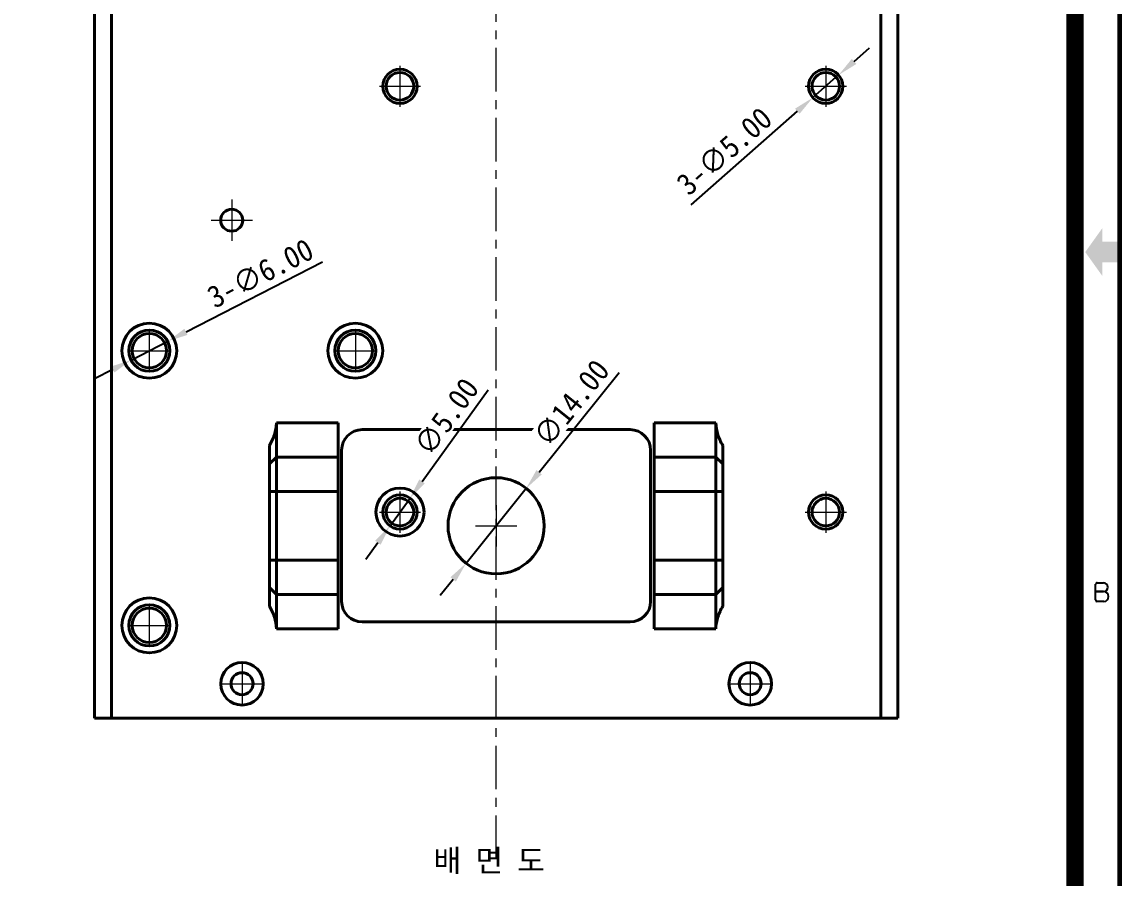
# Model space of a CAD drawing. Header units: millimetres. Extents: x 20 to 594, y 20 to 419.
# Drawn here: x 434.2 to 594.4, y 127.6 to 252.3 of the extents above; entities that cross this region are included whole.
import ezdxf

# ---------------------------------------------------------------- set-up
doc = ezdxf.new("R2010")
doc.units = ezdxf.units.MM
doc.linetypes.add('CENTERX2', pattern=[20.32, 12.7, -2.54, 2.54, -2.54])
doc.layers.get('0').update_dxf_attribs({"color": 6})
for name, color, linetype, lineweight in [('CENTER', 1, 'CENTERX2', 9), ('DIM', 2, 'Continuous', 9), ('OUTLINE', 3, 'Continuous', 40)]:
    doc.layers.add(name, color=color, linetype=linetype, lineweight=lineweight)
doc.styles.get("Standard").update_dxf_attribs({"font": '', "height": 3.2})
doc.styles.get('Standard').set_extended_font_data('GulimChe')
doc.dimstyles.new('척도 1배 - (x.xx)', dxfattribs={"dimtxt": 3.2, "dimasz": 3, "dimexe": 1.5, "dimexo": 1.5, "dimgap": 1, "dimtad": 1, "dimzin": 0, "dimdsep": 46, "dimtxsty": 'Standard', "dimcen": 0, "dimclrd": 2, "dimclre": 2, "dimclrt": 2, "dimadec": 0, "dimazin": 0, "dimtfac": 0.75, "dimtmove": 0, "dimatfit": 0, "dimfxl": 1, "dimtfill": 1, "dimtolj": 1, "dimtzin": 0, "dimarcsym": 0})

# ---------------------------------------------------------------- blocks, each defined once
blk = doc.blocks.new('A-2_규격도면_동인광학')
blk.add_hatch(color=256).paths.add_polyline_path([(574, 197.3), (574, 200.3), (571.5, 200.3), (571.5, 202.3), (569, 198.8), (571.5, 195.3), (571.5, 197.3)])
for p, q in [((570.74, 150.63), (571.64, 150.63)), ((570.51, 148.14), (570.51, 150.42)), ((570.51, 149.35), (571.64, 149.35)), ((571.64, 149.35), (570.51, 149.35)), ((571.64, 149.35), (571.66, 149.35)), ((571.71, 147.9), (570.75, 147.9))]:
    blk.add_line(p, q)
for points, const_width in [([(0, 0), (0, 398.86), (574, 398.86), (574, 0)], 0.7), ([(21.5, 6.5), (21.5, 392.36), (567.5, 392.36), (567.5, 6.5)], 2.5)]:
    blk.add_lwpolyline(points, close=True, dxfattribs=dict(const_width=const_width))
for centre, radius, start, end in [((570.72, 150.42), 0.211, 84.2384, 180), ((571.64, 149.99), 0.638, 270, 90), ((571.66, 148.63), 0.727, 273.6048, 90), ((570.75, 148.15), 0.249, 181.3239, 270)]:
    blk.add_arc(centre, radius, start, end)
blk = doc.blocks.new('*D112')
at = {"layer": 'Defpoints', "color": 0, "ltscale": 0.5, "transparency": 16777216}
for p in [(455.38, 205.81), (450.04, 203.07)]:
    blk.add_point(p, dxfattribs=at)
at = {"layer": 'DIM', "color": 2, "lineweight": -2, "ltscale": 0.5, "transparency": 16777216}
for p, q in [((458.05, 207.18), (477.93, 217.39)), ((450.04, 203.07), (455.38, 205.81)), ((447.37, 201.7), (444.7, 200.33))]:
    blk.add_line(p, q, dxfattribs=at)
at = {"layer": 'DIM', "color": 2, "ltscale": 0.5, "transparency": 16777216}
for points in [[(457.82, 207.63), (458.27, 206.74), (455.38, 205.81)], [(447.14, 202.14), (447.6, 201.25), (450.04, 203.07)]]:
    blk.add_solid(points, dxfattribs=at)
at = {"layer": 'DIM', "color": 2, "ltscale": 0.5, "transparency": 16777216, "insert": (468.87, 215.71), "char_height": 3.2, "attachment_point": 5, "rotation": 27.1869, "bg_fill": 3, "box_fill_scale": 1.1, "bg_fill_color": 256, "bg_fill_true_color": 13158600, "bg_fill_transparency": 0}
blk.add_mtext('\\A1;3-∅6.00', dxfattribs=at)
blk = doc.blocks.new('*D113')
at = {"layer": 'Defpoints', "color": 0, "ltscale": 0.5, "transparency": 16777216}
for p in [(490.67, 182.97), (487.74, 178.91)]:
    blk.add_point(p, dxfattribs=at)
at = {"layer": 'DIM', "color": 2, "lineweight": -2, "ltscale": 0.5, "transparency": 16777216}
for p, q in [((492.43, 185.4), (502.06, 198.74)), ((487.74, 178.91), (490.67, 182.97)), ((485.99, 176.48), (484.23, 174.05))]:
    blk.add_line(p, q, dxfattribs=at)
at = {"layer": 'DIM', "color": 2, "ltscale": 0.5, "transparency": 16777216}
for points in [[(492.02, 185.69), (492.83, 185.11), (490.67, 182.97)], [(485.58, 176.77), (486.39, 176.19), (487.74, 178.91)]]:
    blk.add_solid(points, dxfattribs=at)
at = {"layer": 'DIM', "color": 2, "ltscale": 0.5, "transparency": 16777216, "insert": (495.98, 194.83), "char_height": 3.2, "attachment_point": 5, "rotation": 54.1752, "bg_fill": 3, "box_fill_scale": 1.1, "bg_fill_color": 256, "bg_fill_true_color": 13158600, "bg_fill_transparency": 0}
blk.add_mtext('\\A1;∅5.00', dxfattribs=at)
blk = doc.blocks.new('*D114')
at = {"layer": 'Defpoints', "color": 0, "ltscale": 0.5, "transparency": 16777216}
for p in [(507.59, 184.4), (498.83, 173.48)]:
    blk.add_point(p, dxfattribs=at)
at = {"layer": 'DIM', "color": 2, "lineweight": -2, "ltscale": 0.5, "transparency": 16777216}
for p, q in [((509.47, 186.74), (521.13, 201.27)), ((498.83, 173.48), (507.59, 184.4)), ((496.95, 171.14), (495.07, 168.8))]:
    blk.add_line(p, q, dxfattribs=at)
at = {"layer": 'DIM', "color": 2, "ltscale": 0.5, "transparency": 16777216}
for points in [[(509.08, 187.05), (509.86, 186.43), (507.59, 184.4)], [(496.56, 171.45), (497.34, 170.83), (498.83, 173.48)]]:
    blk.add_solid(points, dxfattribs=at)
at = {"layer": 'DIM', "color": 2, "ltscale": 0.5, "transparency": 16777216, "insert": (514.17, 196.83), "char_height": 3.2, "attachment_point": 5, "rotation": 51.2603, "bg_fill": 3, "box_fill_scale": 1.1, "bg_fill_color": 256, "bg_fill_true_color": 13158600, "bg_fill_transparency": 0}
blk.add_mtext('\\A1;∅14.00', dxfattribs=at)
blk = doc.blocks.new('*D115')
at = {"layer": 'Defpoints', "color": 0, "ltscale": 0.5, "transparency": 16777216}
for p in [(553.09, 244.59), (549.33, 241.29)]:
    blk.add_point(p, dxfattribs=at)
at = {"layer": 'DIM', "color": 2, "lineweight": -2, "ltscale": 0.5, "transparency": 16777216}
for p, q in [((555.34, 246.56), (557.6, 248.54)), ((553.09, 244.59), (549.33, 241.29)), ((547.07, 239.31), (531.54, 225.69))]:
    blk.add_line(p, q, dxfattribs=at)
at = {"layer": 'DIM', "color": 2, "ltscale": 0.5, "transparency": 16777216}
for points in [[(555.01, 246.94), (555.67, 246.19), (553.09, 244.59)], [(546.74, 239.69), (547.4, 238.94), (549.33, 241.29)]]:
    blk.add_solid(points, dxfattribs=at)
at = {"layer": 'DIM', "color": 2, "ltscale": 0.5, "transparency": 16777216, "insert": (536.44, 233.5), "char_height": 3.2, "attachment_point": 5, "rotation": 41.2392, "bg_fill": 3, "box_fill_scale": 1.1, "bg_fill_color": 256, "bg_fill_true_color": 13158600, "bg_fill_transparency": 0}
blk.add_mtext('\\A1;3-∅5.00', dxfattribs=at)

msp = doc.modelspace()

# ---------------------------------------------------------------- linework, layer by layer
at = {"layer": 'CENTER', "ltscale": 0.5}
for p, q in [((503.208, 130.411), (503.208, 269.939)), ((489.208, 245.939), (489.208, 239.939)), ((551.208, 245.939), (551.208, 239.939)), ((486.208, 242.939), (492.208, 242.939)), ((548.208, 242.939), (554.208, 242.939)), ((464.708, 226.439), (464.708, 220.439)), ((461.708, 223.439), (467.708, 223.439)), ((452.708, 207.439), (452.708, 201.439)), ((482.708, 207.439), (482.708, 201.439)), ((449.708, 204.439), (455.708, 204.439)), ((479.708, 204.439), (485.708, 204.439)), ((489.208, 183.939), (489.208, 177.939)), ((551.208, 183.939), (551.208, 177.939)), ((503.208, 181.939), (503.208, 175.939)), ((486.208, 180.939), (492.208, 180.939)), ((548.208, 180.939), (554.208, 180.939)), ((500.208, 178.939), (506.208, 178.939)), ((452.708, 167.439), (452.708, 161.439)), ((449.708, 164.439), (455.708, 164.439)), ((466.208, 158.939), (466.208, 152.939)), ((540.208, 158.939), (540.208, 152.939)), ((463.208, 155.939), (469.208, 155.939)), ((537.208, 155.939), (543.208, 155.939))]:
    msp.add_line(p, q, dxfattribs=at)
at = {"layer": 'OUTLINE'}
for p, q in [((447.208, 288.939), (447.208, 150.939)), ((559.208, 288.939), (559.208, 150.939)), ((444.708, 286.939), (444.708, 150.939)), ((561.708, 286.939), (561.708, 150.939)), ((471.208, 193.939), (471.208, 188.939)), ((471.208, 193.939), (480.208, 193.939)), ((480.208, 193.939), (480.208, 188.939)), ((526.208, 193.939), (535.208, 193.939)), ((526.208, 188.939), (526.208, 193.939)), ((535.208, 188.939), (535.208, 193.939)), ((522.708, 192.939), (483.708, 192.939)), ((470.208, 187.939), (470.208, 190.622)), ((536.208, 190.622), (536.208, 187.939)), ((480.708, 189.939), (480.708, 167.939)), ((525.708, 167.939), (525.708, 189.939)), ((470.208, 187.939), (471.208, 188.939)), ((470.208, 183.939), (470.208, 187.939)), ((471.208, 188.939), (471.208, 183.939)), ((471.208, 188.939), (480.208, 188.939)), ((480.208, 188.939), (480.208, 183.939)), ((526.208, 183.939), (526.208, 188.939)), ((526.208, 188.939), (535.208, 188.939)), ((535.208, 183.939), (535.208, 188.939)), ((535.208, 188.939), (536.208, 187.939)), ((536.208, 187.939), (536.208, 183.939)), ((470.208, 173.939), (470.208, 183.939)), ((470.208, 183.939), (471.208, 183.939)), ((480.208, 183.939), (471.208, 183.939)), ((471.208, 183.939), (471.208, 173.939)), ((480.208, 173.939), (480.208, 183.939)), ((526.208, 183.939), (526.208, 173.939)), ((535.208, 183.939), (526.208, 183.939)), ((535.208, 183.939), (536.208, 183.939)), ((535.208, 173.939), (535.208, 183.939)), ((536.208, 183.939), (536.208, 173.939)), ((470.208, 173.939), (471.208, 173.939)), ((470.208, 169.939), (470.208, 173.939)), ((471.208, 173.939), (471.208, 168.939)), ((471.208, 173.939), (480.208, 173.939)), ((480.208, 173.939), (480.208, 168.939)), ((526.208, 173.939), (535.208, 173.939)), ((526.208, 168.939), (526.208, 173.939)), ((535.208, 168.939), (535.208, 173.939)), ((535.208, 173.939), (536.208, 173.939)), ((536.208, 173.939), (536.208, 169.939)), ((470.208, 169.939), (471.208, 168.939)), ((470.208, 167.256), (470.208, 169.939)), ((535.208, 168.939), (536.208, 169.939)), ((536.208, 169.939), (536.208, 167.256)), ((480.208, 168.939), (471.208, 168.939)), ((471.208, 168.939), (471.208, 163.939)), ((480.208, 168.939), (480.208, 163.939)), ((535.208, 168.939), (526.208, 168.939)), ((526.208, 163.939), (526.208, 168.939)), ((535.208, 163.939), (535.208, 168.939)), ((480.208, 163.939), (471.208, 163.939)), ((483.708, 164.939), (522.708, 164.939)), ((535.208, 163.939), (526.208, 163.939)), ((447.208, 150.939), (444.708, 150.939)), ((559.208, 150.939), (447.208, 150.939)), ((561.708, 150.939), (559.208, 150.939))]:
    msp.add_line(p, q, dxfattribs=at)
for centre, radius in [((489.208, 242.939), 2.5), ((551.208, 242.939), 2.5), ((489.208, 242.939), 2), ((551.208, 242.939), 2), ((464.708, 223.439), 1.6), ((452.708, 204.439), 4), ((482.708, 204.439), 4), ((452.708, 204.439), 3), ((452.708, 204.439), 2.5), ((482.708, 204.439), 3), ((482.708, 204.439), 2.5), ((503.208, 178.939), 7), ((489.208, 180.939), 3.5), ((489.208, 180.939), 2.5), ((489.208, 180.939), 2), ((551.208, 180.939), 2.5), ((551.208, 180.939), 2), ((452.708, 164.439), 4), ((452.708, 164.439), 3), ((452.708, 164.439), 2.5), ((466.208, 155.939), 3.1), ((540.208, 155.939), 3.1), ((466.208, 155.939), 1.6), ((540.208, 155.939), 1.6)]:
    msp.add_circle(centre, radius, dxfattribs=at)
for centre, start, end in [((483.708, 189.939), 90, 180), ((522.708, 189.939), 0, 90), ((483.708, 167.939), 180, 270), ((522.708, 167.939), 270, 0)]:
    msp.add_arc(centre, 3, start, end, dxfattribs=at)
for points, knots in [([(470.208, 190.622), (470.491, 191.134), (470.738, 191.661), (471.009, 192.489), (471.082, 192.774), (471.182, 193.353), (471.208, 193.644), (471.208, 193.939)], [0, 0, 0, 0, 0.5, 0.5, 0.75, 0.75, 1, 1, 1, 1]), ([(535.208, 193.939), (535.208, 193.35), (535.314, 192.78), (535.676, 191.665), (535.925, 191.135), (536.208, 190.622)], [0, 0, 0, 0, 0.5, 0.5, 1, 1, 1, 1]), ([(471.208, 163.939), (471.208, 164.528), (471.103, 165.098), (470.741, 166.213), (470.492, 166.743), (470.208, 167.256)], [0, 0, 0, 0, 0.5, 0.5, 1, 1, 1, 1]), ([(536.208, 167.256), (535.925, 166.744), (535.678, 166.217), (535.408, 165.389), (535.334, 165.104), (535.234, 164.525), (535.208, 164.234), (535.208, 163.939)], [0, 0, 0, 0, 0.5, 0.5, 0.75, 0.75, 1, 1, 1, 1])]:
    msp.add_open_spline(points, degree=3, knots=knots, dxfattribs=at)

# ---------------------------------------------------------------- block references
msp.add_blockref('A-2_규격도면_동인광학', (20, 20))

# ---------------------------------------------------------------- texts
at = {"layer": 'DIM', "color": 2, "ltscale": 0.5, "insert": (502.204, 130.02), "char_height": 3.2, "attachment_point": 5}
msp.add_mtext('\\A1;배 면 도', dxfattribs=at)

# ---------------------------------------------------------------- next in the draw order: dimensions: what is measured, and where the dimension line sits
at = {"layer": 'DIM', "ltscale": 0.5}
dim = msp.add_diameter_dim_2p(p1=(553.088, 244.587), p2=(549.328, 241.291), text='3-<>', dimstyle='척도 1배 - (x.xx)', dxfattribs=at)
dim.commit()
dim.dimension.update_dxf_attribs({"geometry": '*D115', "text_midpoint": (536.437, 233.498)})
dim = msp.add_diameter_dim_2p(p1=(450.04, 203.068), p2=(455.377, 205.81), text='3-<>', dimstyle='척도 1배 - (x.xx)', dxfattribs=at)
dim.commit()
dim.dimension.update_dxf_attribs({"geometry": '*D112', "text_midpoint": (470.076, 213.36), "dimtype": 163})
dim = msp.add_diameter_dim_2p(p1=(487.745, 178.912), p2=(490.671, 182.966), dimstyle='척도 1배 - (x.xx)', dxfattribs=at)
dim.commit()
dim.dimension.update_dxf_attribs({"geometry": '*D113', "text_midpoint": (495.982, 194.831)})

# ---------------------------------------------------------------- next in the draw order: dimensions: what is measured, and where the dimension line sits
dim = msp.add_diameter_dim_2p(p1=(498.828, 173.479), p2=(507.589, 184.399), dimstyle='척도 1배 - (x.xx)', dxfattribs=at)
dim.commit()
dim.dimension.update_dxf_attribs({"geometry": '*D114', "text_midpoint": (514.174, 196.83)})

doc.saveas('drawing.dxf')
